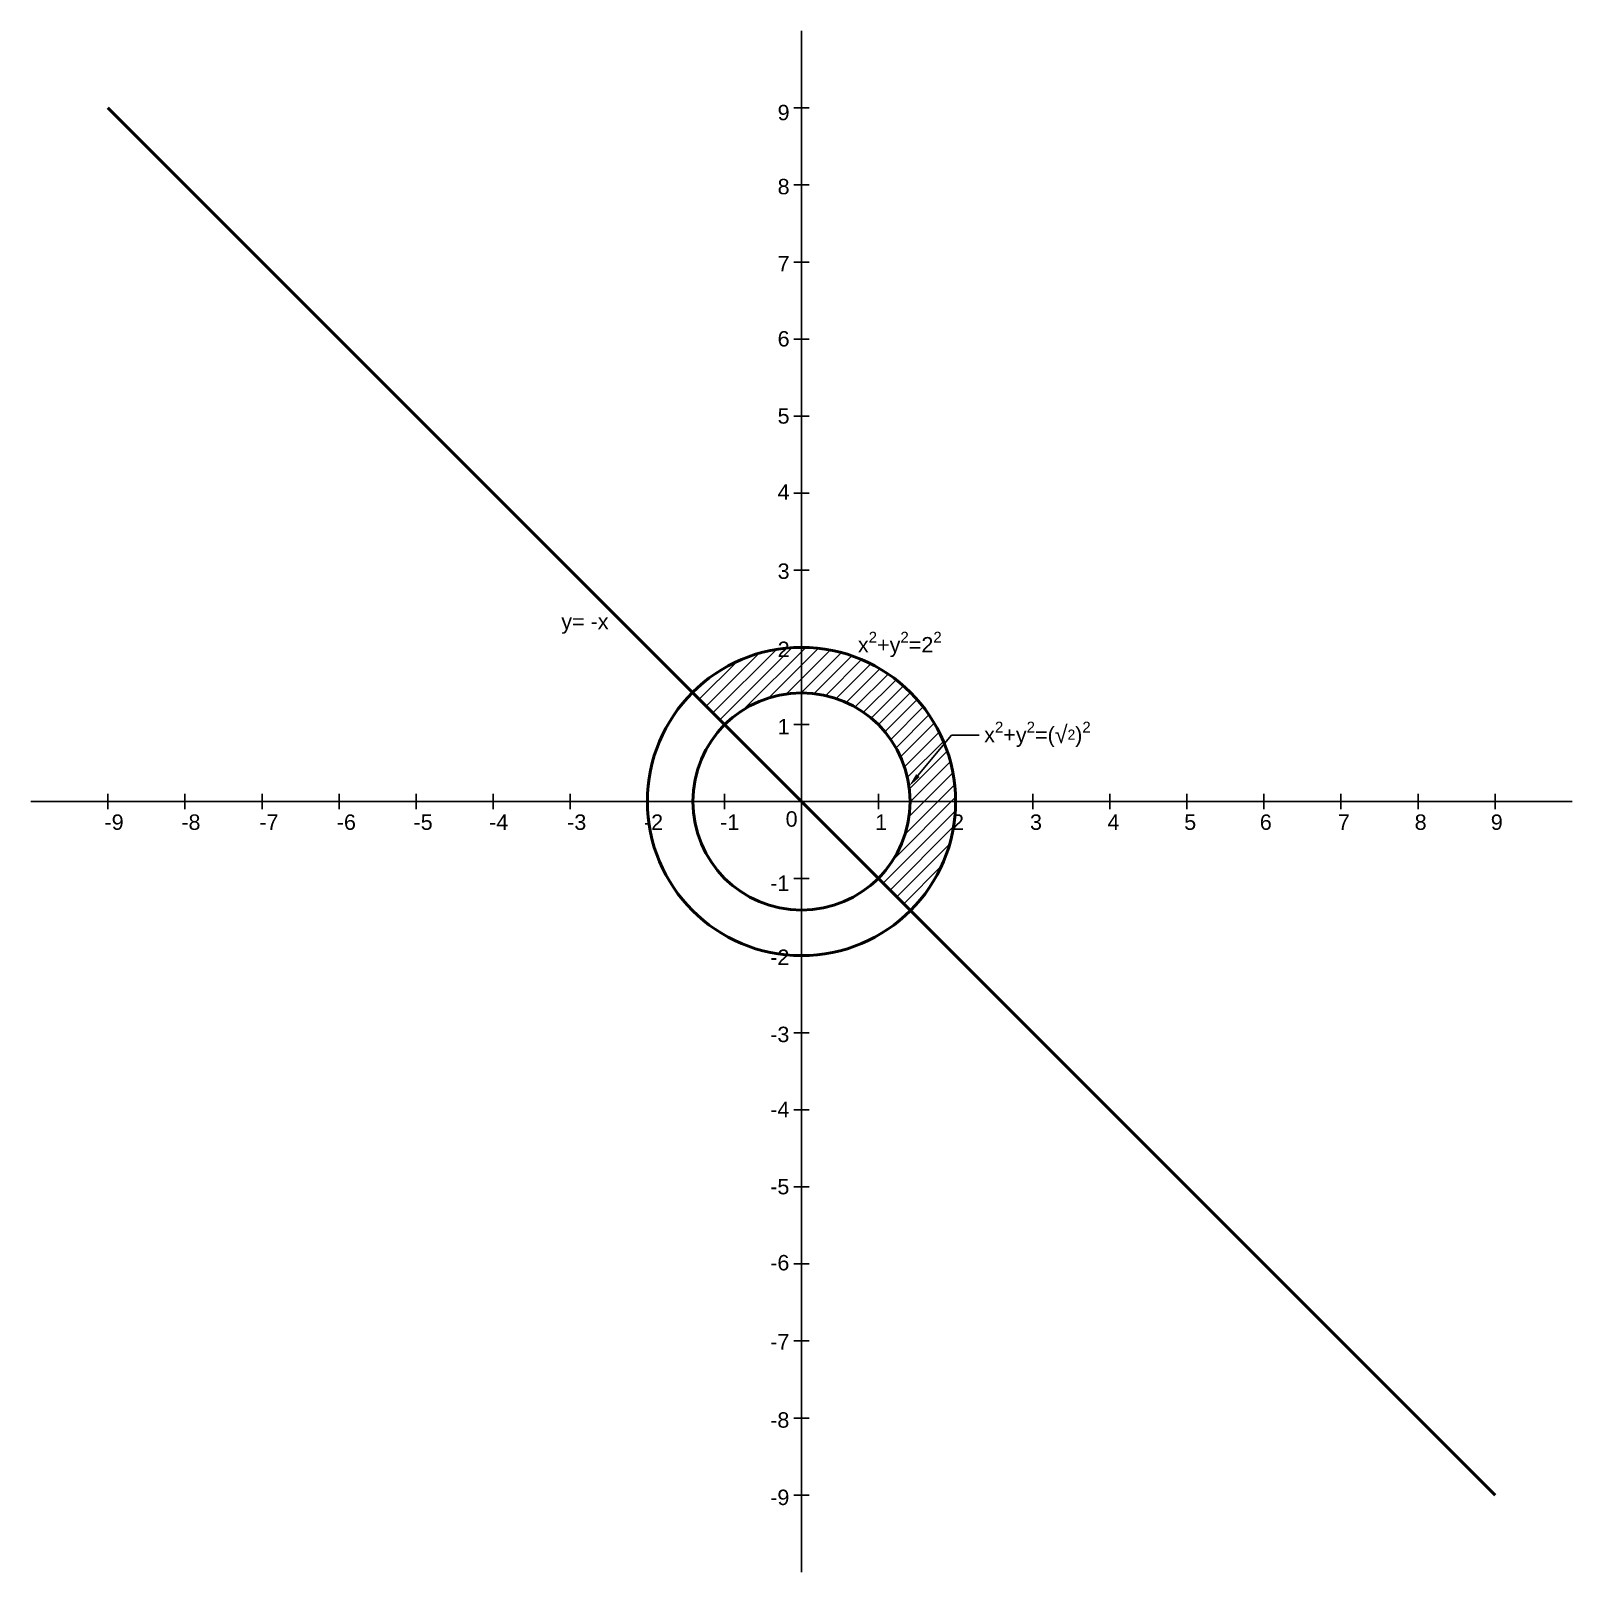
# Model space of a CAD drawing. Header units: inches. Extents: x -10 to 10, y -10 to 10.
import ezdxf
from ezdxf import colors
from ezdxf.entities.mleader import LeaderData, LeaderLine
from ezdxf.math import Vec2, Vec3

# ---------------------------------------------------------------- set-up
doc = ezdxf.new("R2010")
doc.units = ezdxf.units.IN
doc.header["$MEASUREMENT"] = 0
doc.styles.get("Standard").update_dxf_attribs({"font": 'arial.ttf'})

# ---------------------------------------------------------------- blocks, each defined once
blk = doc.blocks.new('*U1')
blk.add_line((1, -0.1), (1, 0.1))
blk = doc.blocks.new('*U2')
at = {"color": 0, "linetype": 'ByBlock', "lineweight": -2, "transparency": 16777216, "extrusion": (0, -1, -2.22045e-16)}
for p in [(0, 0), (1, 0), (2, 0), (3, 0), (4, 0), (5, 0), (6, 0), (7, 0), (8, 0)]:
    blk.add_blockref('*U1', p, dxfattribs=at)
blk = doc.blocks.new('*U3')
blk.add_line((1, -0.1), (1, 0.1))
blk = doc.blocks.new('*U4')
at = {"color": 0, "linetype": 'ByBlock', "lineweight": -2, "transparency": 16777216, "extrusion": (0, -1, -2.22045e-16)}
for p in [(0, 0), (1, 0), (2, 0), (3, 0), (4, 0), (5, 0), (6, 0), (7, 0), (8, 0)]:
    blk.add_blockref('*U3', p, dxfattribs=at)
blk = doc.blocks.new('*U5')
blk.add_line((1, -0.1), (1, 0.1))
blk = doc.blocks.new('*U6')
at = {"color": 0, "linetype": 'ByBlock', "lineweight": -2, "transparency": 16777216, "extrusion": (0, -1, -2.22045e-16)}
for p in [(0, 0), (1, 0), (2, 0), (3, 0), (4, 0), (5, 0), (6, 0), (7, 0), (8, 0)]:
    blk.add_blockref('*U5', p, dxfattribs=at)
blk = doc.blocks.new('*U7')
blk.add_line((1, -0.1), (1, 0.1))
blk = doc.blocks.new('*U8')
at = {"color": 0, "linetype": 'ByBlock', "lineweight": -2, "transparency": 16777216, "extrusion": (0, -1, -2.22045e-16)}
for p in [(-10, 0), (-9, 0), (-8, 0), (-7, 0), (-6, 0), (-5, 0), (-4, 0), (-3, 0), (-2, 0)]:
    blk.add_blockref('*U7', p, dxfattribs=at)

msp = doc.modelspace()

# ---------------------------------------------------------------- hatches: boundary and pattern name
h = msp.add_hatch()
h.set_pattern_fill('ANSI31', color=256)
h.paths.add_polyline_path([(-2.103, -0.478), (-1.755, -0.478), (-1.755, -0.066), (-2.103, -0.066)], flags=9)
h.paths.add_polyline_path([(-0.465, -2.231), (-0.116, -2.231), (-0.116, -1.819), (-0.465, -1.819)], flags=9)
h.paths.add_polyline_path([(-0.368, 1.765), (-0.112, 1.765), (-0.112, 2.177), (-0.368, 2.177)], flags=9)
h.paths.add_polyline_path([(1.895, -0.478), (2.15, -0.478), (2.15, -0.066), (1.895, -0.066)], flags=9)
h = msp.add_hatch()
h.set_pattern_fill('ANSI31', color=256)
h.paths.add_polyline_path([(0, 2, 0.198912), (-1.414, 1.414), (-0.997, 0.997, -0.198912), (0, 1.41)])
h.paths.add_polyline_path([(0, 2), (0, 1.41, -0.414214), (1.41, 0), (2, 0, 0.414214)])
h.paths.add_polyline_path([(2, 0), (1.41, 0, -0.198912), (0.997, -0.997), (1.414, -1.414, 0.198912)])
h.paths.add_polyline_path([(-0.368, 1.765), (-0.112, 1.765), (-0.112, 2.177), (-0.368, 2.177)], flags=9)
h.paths.add_polyline_path([(1.895, -0.478), (2.15, -0.478), (2.15, -0.066), (1.895, -0.066)], flags=9)

# ---------------------------------------------------------------- linework, layer by layer
for p, q in [((0, 0), (0, 10)), ((-10, 0), (0, 0)), ((0, 0), (10, 0)), ((0, -10), (0, 0))]:
    msp.add_line(p, q)
at = {"lineweight": 50}
msp.add_line((-9, 9), (9, -9), dxfattribs=at)
for radius in [2, 1.41]:
    msp.add_circle((0, 0), radius, dxfattribs=at)

# ---------------------------------------------------------------- block references
at = {"extrusion": (-1, 6.12323e-17, -2.22045e-16), "rotation": 180}
for name, p in [('*U4', (0, 0)), ('*U6', (10, 0))]:
    msp.add_blockref(name, p, dxfattribs=at)
at = {"extrusion": (0, 1, -2.22045e-16), "rotation": 180}
for name in ['*U8', '*U2']:
    msp.add_blockref(name, (0, 0), dxfattribs=at)

# ---------------------------------------------------------------- texts
at = {"char_height": 0.2, "attachment_point": 1}
for s, width, insert in [('9', 0.2, (-0.31, 9.04)), ('8', 0.2, (-0.31, 8.079)), ('7', 0.2, (-0.31, 7.078)), ('6', 0.2, (-0.31, 6.104)), ('5', 0.2, (-0.31, 5.103)), ('4', 0.2, (-0.31, 4.116)), ('3', 0.2, (-0.31, 3.089)), ('\\A1;y= {\\H1x;-x}', 0.74049, (-3.117, 2.436)), ('\\A1;x{\\H0.7x;\\S2^ ;}+y{\\H0.7x;\\S2^ ;}=2{\\H0.7x;\\S2^ ;}', 0.74049, (0.732, 2.202)), ('2', 0.2, (-0.31, 2.075)), ('1', 0.2, (-0.31, 1.071)), ('\\A1;x{\\H0.7x;\\S2^ ;}+y{\\H0.7x;\\S2^ ;}=({\\H1.08333x;√\\fMS Shell Dlg 2|b0|i0|c0|p0;\\H0.61538x;2}){\\H0.7x;\\S2^ ;}', 1.46495, (2.37, 1.035)), ('-9', 0.2, (-9.044, -0.168)), ('-8', 0.2, (-8.047, -0.168)), ('-7', 0.2, (-7.035, -0.168)), ('-6', 0.2, (-6.03, -0.168)), ('-5', 0.2, (-5.034, -0.168)), ('-4', 0.2, (-4.053, -0.168)), ('-3', 0.2, (-3.041, -0.168)), ('-2', 0.2, (-2.044, -0.168)), ('-1', 0.2, (-1.056, -0.168)), ('0', 0.36064, (-0.206, -0.127)), ('1', 0.2, (0.956, -0.168)), ('2', 0.2, (1.953, -0.168)), ('3', 0.2, (2.965, -0.168)), ('4', 0.2, (3.97, -0.168)), ('5', 0.2, (4.966, -0.168)), ('6', 0.2, (5.947, -0.168)), ('7', 0.2, (6.959, -0.168)), ('8', 0.2, (7.956, -0.168)), ('9', 0.2, (8.944, -0.168)), ('-1', 0.2, (-0.406, -0.96)), ('-2', 0.2, (-0.406, -1.921)), ('-3', 0.2, (-0.406, -2.922)), ('-4', 0.2, (-0.406, -3.896)), ('-5', 0.2, (-0.406, -4.897)), ('-6', 0.2, (-0.406, -5.884)), ('-7', 0.2, (-0.406, -6.911)), ('-8', 0.2, (-0.406, -7.925)), ('-9', 0.2, (-0.406, -8.929))]:
    msp.add_mtext_dynamic_manual_height_columns(s, width=width, gutter_width=1, heights=[0], dxfattribs=dict(at, insert=insert))

# ---------------------------------------------------------------- leaders
ml = msp.add_multileader_mtext('Standard')
ml.set_content('', color=256)
ml.set_leader_properties()
ml.build(insert=Vec2(0, 0))
ml.multileader.update_dxf_attribs({"dogleg_length": 0.36, "arrow_head_size": 0.18})
ctx = ml.context
ctx.base_point, ctx.char_height, ctx.arrow_head_size, ctx.landing_gap_size, ctx.plane_origin = Vec3(2.307, 0.861), 0.18, 0.18, 0.09, Vec3(1.396, 0.198)
notes = []
notes.append((ctx, [(0, (1, 1, 0), (1.947, 0.861), (1, 0), 0.36, [(0, [(1.396, 0.198)], 0, [])])]))
ctx.mtext.insert, ctx.mtext.flow_direction = Vec3(2.397, 0.951), 5
for ctx, leaders in notes:
    for number, flags, end, landing, length, lines in leaders:
        leader = LeaderData()
        leader.index, (leader.has_last_leader_line, leader.has_dogleg_vector, leader.attachment_direction) = number, flags
        leader.last_leader_point, leader.dogleg_vector, leader.dogleg_length = Vec3(end), Vec3(landing), length
        for number, points, colour, breaks in lines:
            line = LeaderLine()
            line.index, line.vertices, line.color, line.breaks = number, Vec3.list(points), colors.encode_raw_color(colour), breaks
            leader.lines.append(line)
        ctx.leaders.append(leader)

doc.saveas('drawing.dxf')
